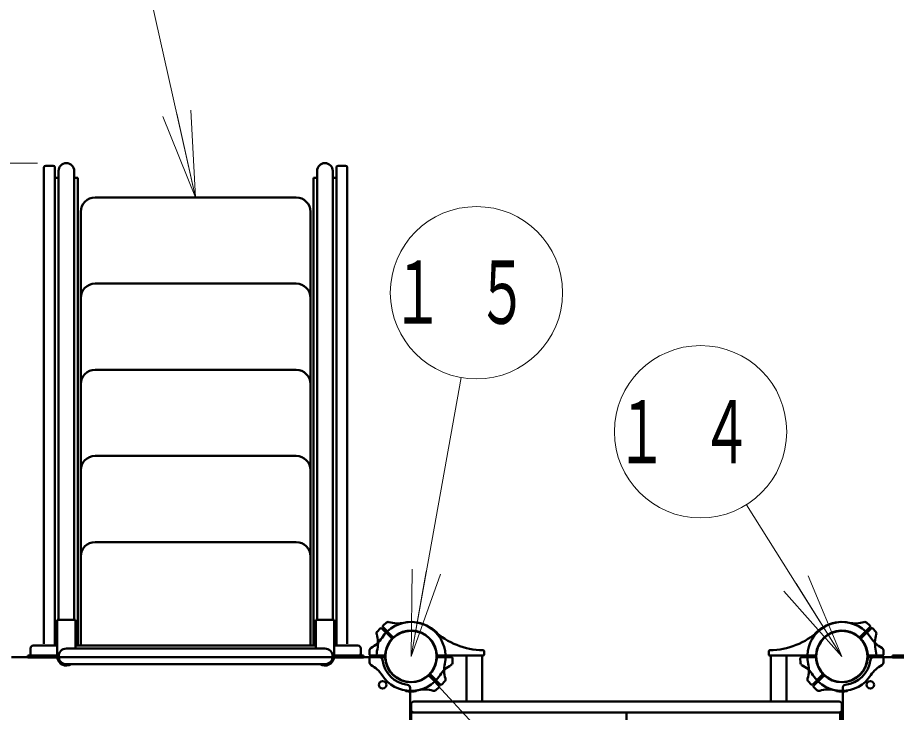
# Model space of a CAD drawing. Units: millimetres on the paper, scale 1:50. Extents: x -385 to 0, y -594 to 267.
# Drawn here: x -206.57 to -175.98, y 180.99 to 205.18 of the extents above; entities that cross this region are included whole.
import ezdxf

# ---------------------------------------------------------------- set-up
doc = ezdxf.new("R2010")
doc.units = ezdxf.units.MM
doc.linetypes.add('USER2', pattern=[6, 3, -1, 1, -1])
doc.layers.add('LY_1', color=140, linetype='Continuous', lineweight=50)
doc.styles.add('ＭＳ ゴシック', font='')
doc.styles.get('ＭＳ ゴシック').set_extended_font_data('MS Gothic')

msp = doc.modelspace()

# ---------------------------------------------------------------- linework, layer by layer
at = {"layer": 'LY_1', "color": 7, "lineweight": 13}
for p, q in [((-200.375, 198.916), (-202.687, 209.185)), ((-200.546, 201.953), (-200.375, 198.916)), ((-200.375, 198.916), (-201.522, 201.733)), ((-200.375, 198.916), (-201.034, 201.843)), ((-205.875, 200.113), (-313.094, 200.113)), ((-192.875, 182.936), (-191.128, 192.648)), ((-177.875, 182.936), (-181.198, 188.22)), ((-192.875, 182.936), (-192.836, 185.977)), ((-192.875, 182.936), (-192.344, 185.889)), ((-191.852, 185.8), (-192.875, 182.936)), ((-179.049, 185.742), (-177.875, 182.936)), ((-177.875, 182.936), (-179.472, 185.476)), ((-177.875, 182.936), (-179.896, 185.21))]:
    msp.add_line(p, q, dxfattribs=at)
at = {"layer": 'LY_1'}
for p, q in [((-205.655, 199.961), (-205.655, 183.376)), ((-205.335, 200.021), (-205.595, 200.021)), ((-205.275, 199.961), (-205.275, 183.316)), ((-205.147, 199.841), (-205.147, 184.208)), ((-204.603, 199.841), (-204.603, 184.208)), ((-196.147, 199.841), (-196.147, 184.208)), ((-195.603, 199.841), (-195.603, 184.208)), ((-195.475, 199.961), (-195.475, 183.316)), ((-195.415, 200.021), (-195.155, 200.021)), ((-195.095, 199.961), (-195.095, 183.376)), ((-205.147, 199.596), (-205.275, 199.596)), ((-205.275, 199.596), (-205.275, 183.316)), ((-204.475, 199.596), (-204.603, 199.596)), ((-204.475, 199.596), (-204.475, 183.316)), ((-196.275, 199.596), (-196.275, 183.316)), ((-196.275, 199.596), (-196.147, 199.596)), ((-195.603, 199.596), (-195.475, 199.596)), ((-195.475, 199.596), (-195.475, 183.316)), ((-200.375, 198.916), (-203.875, 198.916)), ((-200.375, 198.916), (-196.875, 198.916)), ((-204.375, 198.416), (-204.375, 183.316)), ((-196.375, 198.416), (-196.375, 183.316)), ((-200.375, 195.916), (-203.875, 195.916)), ((-200.375, 195.916), (-196.875, 195.916)), ((-200.375, 192.916), (-203.875, 192.916)), ((-200.375, 192.916), (-196.875, 192.916)), ((-200.375, 189.916), (-203.875, 189.916)), ((-200.375, 189.916), (-196.875, 189.916)), ((-200.375, 186.916), (-203.875, 186.916)), ((-200.375, 186.916), (-196.875, 186.916)), ((-205.195, 184.208), (-205.195, 182.968)), ((-204.555, 184.208), (-205.195, 184.208)), ((-204.555, 184.208), (-204.555, 183.208)), ((-196.195, 184.208), (-195.555, 184.208)), ((-196.195, 184.208), (-196.195, 183.208)), ((-195.555, 184.208), (-195.555, 182.968)), ((-193.95, 183.91), (-194.057, 183.795)), ((-193.559, 183.578), (-193.892, 183.911)), ((-193.517, 183.62), (-193.85, 183.953)), ((-193.849, 184.011), (-193.734, 184.118)), ((-192.18, 183.914), (-192.178, 183.917)), ((-178.57, 183.914), (-178.573, 183.917)), ((-177.234, 183.62), (-176.9, 183.953)), ((-177.191, 183.578), (-176.858, 183.911)), ((-176.901, 184.011), (-177.016, 184.118)), ((-176.8, 183.91), (-176.693, 183.795)), ((-191.897, 183.631), (-191.895, 183.634)), ((-178.853, 183.631), (-178.856, 183.634)), ((-206.025, 183.316), (-205.195, 183.316)), ((-204.555, 183.316), (-200.375, 183.316)), ((-196.195, 183.316), (-200.375, 183.316)), ((-194.725, 183.316), (-195.555, 183.316)), ((-206.125, 183.216), (-206.125, 183.036)), ((-200.375, 183.208), (-204.875, 183.208)), ((-200.375, 183.208), (-195.875, 183.208)), ((-194.625, 183.216), (-194.625, 183.036)), ((-194.324, 183.008), (-194.319, 183.153)), ((-190.326, 183.008), (-190.332, 183.113)), ((-180.424, 183.008), (-180.419, 183.113)), ((-176.427, 183.008), (-176.432, 183.153)), ((-200.375, 182.906), (-206.783, 182.906)), ((-205.145, 182.968), (-206.215, 182.968)), ((-206.215, 182.968), (-206.215, 182.904)), ((-205.145, 182.904), (-206.215, 182.904)), ((-200.375, 182.664), (-204.875, 182.664)), ((-200.375, 182.906), (-193.967, 182.906)), ((-200.375, 182.664), (-195.875, 182.664)), ((-195.605, 182.968), (-194.535, 182.968)), ((-195.605, 182.904), (-194.535, 182.904)), ((-194.535, 182.968), (-194.535, 182.904)), ((-194.324, 182.865), (-194.318, 182.708)), ((-193.813, 182.966), (-194.284, 182.966)), ((-193.813, 182.906), (-194.284, 182.906)), ((-191.938, 182.966), (-190.366, 182.966)), ((-191.938, 182.906), (-191.467, 182.906)), ((-191.427, 182.865), (-191.432, 182.719)), ((-190.947, 182.966), (-190.947, 181.366)), ((-190.403, 182.966), (-190.403, 181.366)), ((-178.813, 182.966), (-180.384, 182.966)), ((-180.347, 182.966), (-180.347, 181.366)), ((-179.803, 182.966), (-179.803, 181.366)), ((-179.324, 182.865), (-179.319, 182.719)), ((-178.813, 182.906), (-179.284, 182.906)), ((-176.938, 182.966), (-176.467, 182.966)), ((-176.938, 182.906), (-176.467, 182.906)), ((-170.375, 182.906), (-176.783, 182.906)), ((-176.427, 182.865), (-176.432, 182.708)), ((-176.115, 182.968), (-175.145, 182.968)), ((-176.115, 182.968), (-176.115, 182.904)), ((-176.115, 182.904), (-175.145, 182.904)), ((-192.234, 182.252), (-191.9, 181.919)), ((-192.191, 182.295), (-191.858, 181.961)), ((-191.8, 181.962), (-191.701, 182.069)), ((-178.95, 181.962), (-179.049, 182.069)), ((-178.559, 182.295), (-178.892, 181.961)), ((-178.517, 182.252), (-178.85, 181.919)), ((-193.075, 181.753), (-193.075, 181.75)), ((-192.905, 175.436), (-192.905, 181.844)), ((-192.675, 181.753), (-192.675, 181.75)), ((-191.901, 181.861), (-192.008, 181.762)), ((-178.849, 181.861), (-178.743, 181.762)), ((-178.075, 181.753), (-178.075, 181.75)), ((-177.845, 175.436), (-177.845, 181.844)), ((-177.675, 181.753), (-177.675, 181.75)), ((-192.875, 181.086), (-192.875, 181.266)), ((-177.975, 181.366), (-192.775, 181.366)), ((-177.875, 181.086), (-177.875, 181.266)), ((-177.875, 180.986), (-192.875, 180.986)), ((-192.875, 180.986), (-192.875, 175.108)), ((-185.375, 180.986), (-185.375, 175.436)), ((-177.939, 180.986), (-177.939, 175.436)), ((-177.875, 180.986), (-177.875, 175.436))]:
    msp.add_line(p, q, dxfattribs=at)
at = {"layer": 'LY_1', "color": 7, "linetype": 'USER2', "lineweight": 13}
msp.add_line((-165.742, 153.598), (-192.875, 182.936), dxfattribs=at)
at = {"layer": 'LY_1', "color": 7, "lineweight": 13}
for centre in [(-190.597, 195.6), (-182.795, 190.76)]:
    msp.add_circle(centre, 3, dxfattribs=at)
at = {"layer": 'LY_1'}
for centre, radius in [((-192.875, 182.936), 0.891), ((-177.875, 182.936), 0.891), ((-177.875, 182.936), 0.891), ((-193.865, 181.946), 0.13), ((-176.885, 181.946), 0.13)]:
    msp.add_circle(centre, radius, dxfattribs=at)
for centre, radius, start, end in [((-204.875, 199.841), 0.272, 0, 180), ((-195.875, 199.841), 0.272, 0, 180), ((-205.595, 199.961), 0.06, 90, 180), ((-205.335, 199.961), 0.06, 0, 90), ((-195.415, 199.961), 0.06, 90, 180), ((-195.155, 199.961), 0.06, 0, 90), ((-203.875, 198.416), 0.5, 90, 180), ((-196.875, 198.416), 0.5, 0, 90), ((-203.875, 195.416), 0.5, 90, 180), ((-196.875, 195.416), 0.5, 0, 90), ((-203.875, 192.416), 0.5, 90, 180), ((-196.875, 192.416), 0.5, 0, 90), ((-203.875, 189.416), 0.5, 90, 180), ((-196.875, 189.416), 0.5, 0, 90), ((-203.875, 186.416), 0.5, 90, 180), ((-196.875, 186.416), 0.5, 0, 90), ((-193.921, 183.883), 0.04, 45, 137), ((-192.875, 182.936), 1.2, 90, 147.2728), ((-193.822, 183.982), 0.04, 133, 225), ((-193.674, 184.037), 0.1, 72.4588, 133), ((-193.343, 185.086), 1, 252.4588, 282.2728), ((-192.875, 182.936), 1.2, 45, 102.2728), ((-192.875, 182.936), 1.2, 47.7828, 90), ((-192.164, 183.902), 0.02, 53.6269, 135), ((-192.875, 182.936), 1.22, 45, 53.6269), ((-177.875, 182.936), 1.22, 126.3731, 135), ((-177.875, 182.936), 1.2, 77.7272, 135), ((-177.875, 182.936), 1.2, 90, 132.2172), ((-178.587, 183.902), 0.02, 45, 126.3731), ((-177.875, 182.936), 1.2, 32.7272, 90), ((-177.408, 185.086), 1, 257.7272, 287.5412), ((-177.076, 184.037), 0.1, 47, 107.5412), ((-176.929, 183.982), 0.04, 315, 47), ((-176.83, 183.883), 0.04, 43, 135), ((-194.726, 184.126), 1, 297.4588, 327.2728), ((-193.976, 183.735), 0.1, 137, 197.5412), ((-195.025, 183.404), 1, 347.7272, 17.5412), ((-192.875, 182.936), 0.9, 90, 175.7293), ((-193.489, 183.649), 0.04, 225, 310.7293), ((-192.875, 182.936), 0.9, 45, 130.7293), ((-192.875, 182.936), 0.9, 4.2707, 90), ((-190.322, 185.751), 2.6, 227.7828, 268.9158), ((-192.875, 182.936), 1.2, 347.7272, 45), ((-192.875, 182.936), 1.22, 36.3731, 45), ((-191.909, 183.648), 0.02, 315, 36.3731), ((-180.429, 185.751), 2.6, 271.0842, 312.2172), ((-177.875, 182.936), 1.2, 135, 192.2728), ((-178.841, 183.648), 0.02, 143.6269, 225), ((-177.875, 182.936), 1.22, 135, 143.6269), ((-177.875, 182.936), 0.9, 90, 175.7293), ((-177.875, 182.936), 0.9, 49.2707, 135), ((-177.875, 182.936), 0.9, 4.2707, 90), ((-177.262, 183.649), 0.04, 229.2707, 315), ((-176.024, 184.126), 1, 212.7272, 242.5412), ((-175.725, 183.404), 1, 162.4588, 192.2728), ((-176.774, 183.735), 0.1, 342.4588, 43), ((-206.025, 183.216), 0.1, 90, 180), ((-194.725, 183.216), 0.1, 0, 90), ((-192.875, 182.936), 0.9, 139.2707, 225), ((-193.588, 183.55), 0.04, 319.2707, 45), ((-192.875, 182.936), 0.9, 319.2707, 45), ((-177.875, 182.936), 0.9, 135, 220.7293), ((-177.875, 182.936), 0.9, 315, 40.7293), ((-177.163, 183.55), 0.04, 135, 220.7293), ((-206.025, 183.036), 0.1, 180, 222.8436), ((-204.875, 182.936), 0.272, 90, 270), ((-195.875, 182.936), 0.272, 270, 90), ((-194.725, 183.036), 0.1, 317.1564, 0), ((-194.284, 183.006), 0.04, 178, 270), ((-194.219, 183.15), 0.1, 117.4588, 178), ((-194.219, 183.15), 0.1, 117.4588, 178), ((-192.875, 182.936), 1.2, 167.7272, 181.4325), ((-193.813, 183.006), 0.04, 270, 355.7293), ((-191.938, 183.006), 0.04, 184.2707, 270), ((-190.372, 183.111), 0.04, 3, 88.9159), ((-190.366, 183.006), 0.04, 270, 3), ((-180.384, 183.006), 0.04, 177, 270), ((-180.379, 183.111), 0.04, 91.0841, 177), ((-178.813, 183.006), 0.04, 270, 355.7293), ((-176.938, 183.006), 0.04, 184.2707, 270), ((-177.875, 182.936), 1.2, 358.5675, 12.2728), ((-176.532, 183.15), 0.1, 2, 62.5412), ((-176.532, 183.15), 0.1, 2, 62.5412), ((-176.467, 183.006), 0.04, 270, 2), ((-204.875, 182.936), 0.32, 185.7392, 301.7883), ((-195.875, 182.936), 0.32, 238.2117, 354.2608), ((-194.284, 182.866), 0.04, 90, 182), ((-194.219, 182.723), 0.1, 182, 242.5412), ((-193.967, 182.806), 0.1, 6.7872, 90), ((-192.875, 182.936), 1, 186.7872, 263.2128), ((-193.813, 182.866), 0.04, 4.2707, 90), ((-192.875, 182.936), 0.9, 184.2707, 270), ((-192.875, 182.936), 0.9, 270, 355.7293), ((-191.938, 182.866), 0.04, 90, 175.7293), ((-190.725, 182.469), 1, 167.7272, 197.5412), ((-191.532, 182.723), 0.1, 297.4588, 358), ((-191.467, 182.866), 0.04, 358, 90), ((-179.284, 182.866), 0.04, 90, 182), ((-179.219, 182.723), 0.1, 182, 242.5412), ((-180.025, 182.469), 1, 342.4588, 12.2728), ((-178.813, 182.866), 0.04, 4.2707, 90), ((-177.875, 182.936), 0.9, 184.2707, 270), ((-177.875, 182.936), 0.9, 270, 355.7293), ((-177.875, 182.936), 1, 276.7872, 353.2128), ((-176.938, 182.866), 0.04, 90, 175.7293), ((-176.783, 182.806), 0.1, 90, 173.2128), ((-176.532, 182.723), 0.1, 297.4588, 358), ((-176.467, 182.866), 0.04, 358, 90), ((-194.726, 181.747), 1, 32.7272, 62.5412), ((-191.024, 181.747), 1, 117.4588, 147.2728), ((-179.726, 181.747), 1, 32.7272, 62.5412), ((-176.024, 181.747), 1, 117.4588, 147.2728), ((-192.875, 182.936), 1.2, 212.7272, 270), ((-192.875, 182.936), 0.9, 225, 310.7293), ((-192.875, 182.936), 1.2, 270, 327.2728), ((-192.262, 182.224), 0.04, 45, 130.7293), ((-192.163, 182.323), 0.04, 139.2707, 225), ((-191.774, 182.137), 0.1, 317, 17.5412), ((-178.976, 182.137), 0.1, 162.4588, 223), ((-177.875, 182.936), 1.2, 212.7272, 270), ((-178.588, 182.323), 0.04, 315, 40.7293), ((-178.489, 182.224), 0.04, 49.2707, 135), ((-177.875, 182.936), 0.9, 229.2707, 315), ((-177.875, 182.936), 1.2, 270, 327.2728), ((-193.055, 181.75), 0.02, 180, 261.3731), ((-193.005, 181.844), 0.1, 0, 83.2128), ((-192.875, 182.936), 1.2, 268.5675, 282.2728), ((-192.695, 181.75), 0.02, 278.6269, 0), ((-192.408, 180.786), 1, 72.4588, 102.2728), ((-192.076, 181.835), 0.1, 252.4588, 313), ((-191.929, 181.891), 0.04, 313, 45), ((-191.83, 181.99), 0.04, 225, 317), ((-178.921, 181.99), 0.04, 223, 315), ((-178.822, 181.891), 0.04, 135, 227), ((-178.674, 181.835), 0.1, 227, 287.5412), ((-178.343, 180.786), 1, 77.7272, 107.5412), ((-177.875, 182.936), 1.2, 257.7272, 271.4325), ((-178.055, 181.75), 0.02, 180, 261.3731), ((-177.745, 181.844), 0.1, 96.7872, 180), ((-177.695, 181.75), 0.02, 278.6269, 0), ((-192.875, 182.936), 1.22, 261.3731, 270), ((-192.875, 182.936), 1.22, 270, 278.6269), ((-177.875, 182.936), 1.22, 261.3731, 270), ((-177.875, 182.936), 1.22, 270, 278.6269), ((-192.775, 181.266), 0.1, 90, 180), ((-177.975, 181.266), 0.1, 0, 90), ((-192.775, 181.086), 0.1, 180, 270), ((-177.975, 181.086), 0.1, 270, 0)]:
    msp.add_arc(centre, radius, start, end, dxfattribs=at)

# ---------------------------------------------------------------- texts
at = {"layer": 'LY_1', "color": 7, "char_height": 2.199, "attachment_point": 5, "style": 'ＭＳ ゴシック'}
for s, insert in [('\\T1.64;\\W0.6;１５', (-190.597, 195.6)), ('\\T1.64;\\W0.6;１４', (-182.795, 190.76))]:
    msp.add_mtext(s, dxfattribs=dict(at, insert=insert))

doc.saveas('drawing.dxf')
